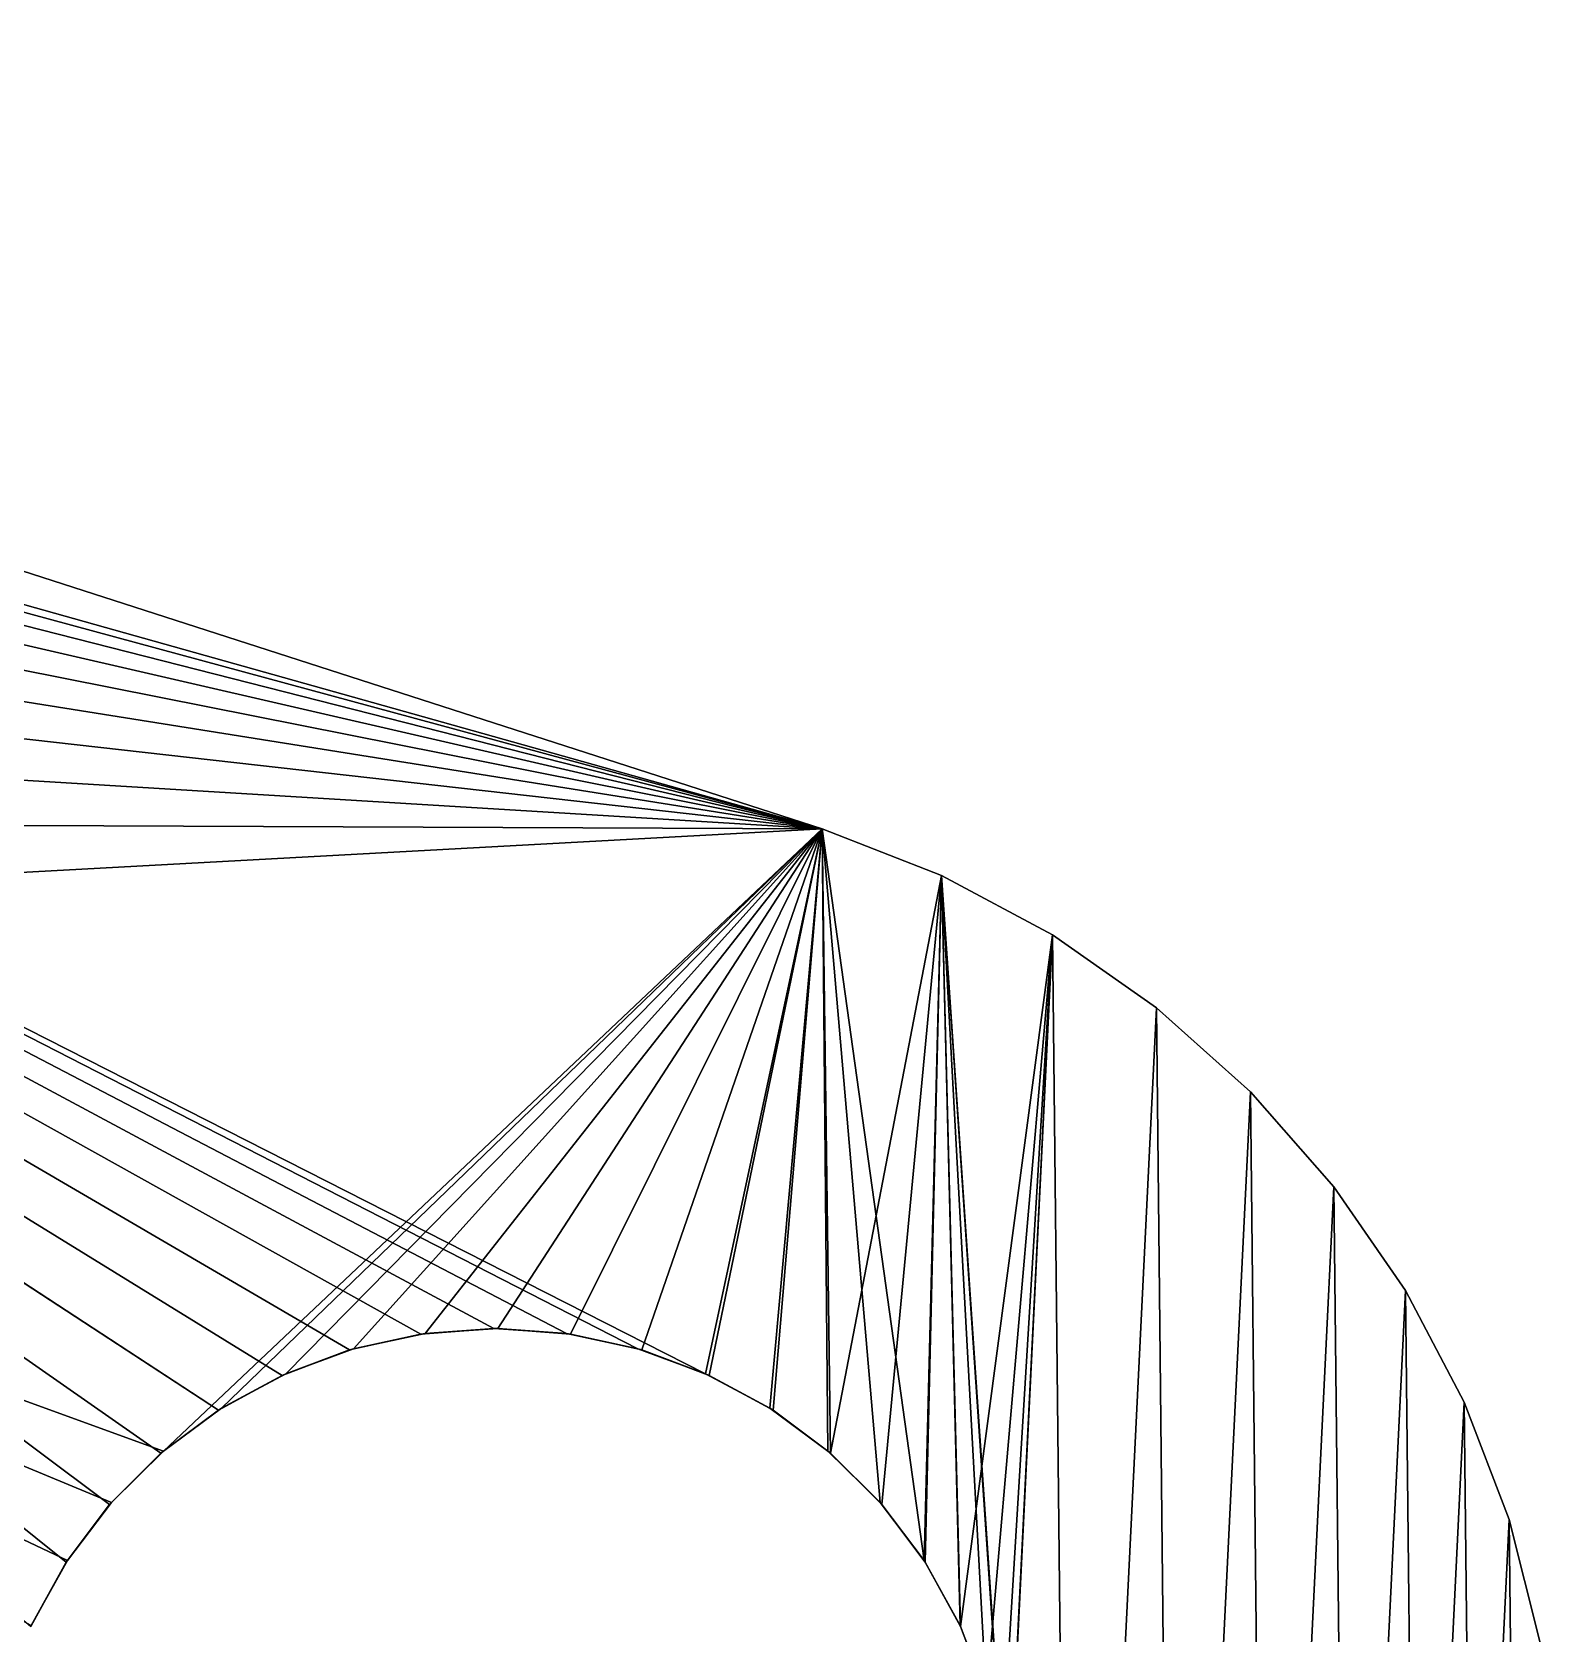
# Model space of a CAD drawing. Header units: metres. Extents: x -0.15 to 4.68, y -0.15 to 1.34.
# Drawn here: x 4.4864 to 4.6779, y 0.6679 to 0.8713 of the extents above; entities that cross this region are included whole.
import ezdxf

# ---------------------------------------------------------------- set-up
doc = ezdxf.new("R2010")
doc.units = ezdxf.units.M
doc.header["$LTSCALE"] = 65.185185
for name, color, linetype in [('10', 7, 'CONTINUOUS'), ('11', 7, 'CONTINUOUS'), ('13', 7, 'CONTINUOUS'), ('14', 7, 'CONTINUOUS'), ('15', 7, 'CONTINUOUS'), ('2', 7, 'CONTINUOUS'), ('3', 7, 'CONTINUOUS'), ('4', 7, 'CONTINUOUS'), ('5', 7, 'CONTINUOUS'), ('8', 7, 'CONTINUOUS')]:
    doc.layers.add(name, color=color, linetype=linetype)

msp = doc.modelspace()

# ---------------------------------------------------------------- linework, layer by layer
at = {"layer": '10', "color": 2, "linetype": 'CONTINUOUS'}
for points in [[(4.52725, 0.70411, 0.1625), (4.53581, 0.70595, 0.2125), (4.52674, 0.70396, 0.2125), (4.52725, 0.70411, 0.1625)], [(4.52725, 0.70411, 0.1625), (4.53633, 0.70603, 0.1625), (4.53581, 0.70595, 0.2125), (4.52725, 0.70411, 0.1625)], [(4.53633, 0.70603, 0.1625), (4.54504, 0.70666, 0.2125), (4.53581, 0.70595, 0.2125), (4.53633, 0.70603, 0.1625)], [(4.53633, 0.70603, 0.1625), (4.54555, 0.70666, 0.1625), (4.54504, 0.70666, 0.2125), (4.53633, 0.70603, 0.1625)], [(4.54555, 0.70666, 0.1625), (4.55427, 0.70603, 0.2125), (4.54504, 0.70666, 0.2125), (4.54555, 0.70666, 0.1625)], [(4.54555, 0.70666, 0.1625), (4.55478, 0.70595, 0.1625), (4.55427, 0.70603, 0.2125), (4.54555, 0.70666, 0.1625)], [(4.55478, 0.70595, 0.1625), (4.56334, 0.70411, 0.2125), (4.55427, 0.70603, 0.2125), (4.55478, 0.70595, 0.1625)], [(4.55478, 0.70595, 0.1625), (4.56385, 0.70396, 0.1625), (4.56334, 0.70411, 0.2125), (4.55478, 0.70595, 0.1625)], [(4.51864, 0.70094, 0.1625), (4.52674, 0.70396, 0.2125), (4.51817, 0.70072, 0.2125), (4.51864, 0.70094, 0.1625)], [(4.51864, 0.70094, 0.1625), (4.52725, 0.70411, 0.1625), (4.52674, 0.70396, 0.2125), (4.51864, 0.70094, 0.1625)], [(4.56385, 0.70396, 0.1625), (4.57195, 0.70094, 0.2125), (4.56334, 0.70411, 0.2125), (4.56385, 0.70396, 0.1625)], [(4.56385, 0.70396, 0.1625), (4.57242, 0.70072, 0.1625), (4.57195, 0.70094, 0.2125), (4.56385, 0.70396, 0.1625)], [(4.51049, 0.69656, 0.1625), (4.51817, 0.70072, 0.2125), (4.51008, 0.69629, 0.2125), (4.51049, 0.69656, 0.1625)], [(4.51049, 0.69656, 0.1625), (4.51864, 0.70094, 0.1625), (4.51817, 0.70072, 0.2125), (4.51049, 0.69656, 0.1625)], [(4.57242, 0.70072, 0.1625), (4.5801, 0.69656, 0.2125), (4.57195, 0.70094, 0.2125), (4.57242, 0.70072, 0.1625)], [(4.57242, 0.70072, 0.1625), (4.58052, 0.69629, 0.1625), (4.5801, 0.69656, 0.2125), (4.57242, 0.70072, 0.1625)], [(4.50312, 0.69112, 0.1625), (4.51008, 0.69629, 0.2125), (4.50279, 0.69083, 0.2125), (4.50312, 0.69112, 0.1625)], [(4.50312, 0.69112, 0.1625), (4.51049, 0.69656, 0.1625), (4.51008, 0.69629, 0.2125), (4.50312, 0.69112, 0.1625)], [(4.58052, 0.69629, 0.1625), (4.58747, 0.69112, 0.2125), (4.5801, 0.69656, 0.2125), (4.58052, 0.69629, 0.1625)], [(4.58052, 0.69629, 0.1625), (4.58781, 0.69083, 0.1625), (4.58747, 0.69112, 0.2125), (4.58052, 0.69629, 0.1625)], [(4.49649, 0.68459, 0.1625), (4.50279, 0.69083, 0.2125), (4.49626, 0.68433, 0.2125), (4.49649, 0.68459, 0.1625)], [(4.49649, 0.68459, 0.1625), (4.50312, 0.69112, 0.1625), (4.50279, 0.69083, 0.2125), (4.49649, 0.68459, 0.1625)], [(4.58781, 0.69083, 0.1625), (4.5941, 0.68459, 0.2125), (4.58747, 0.69112, 0.2125), (4.58781, 0.69083, 0.1625)], [(4.58781, 0.69083, 0.1625), (4.59433, 0.68433, 0.1625), (4.5941, 0.68459, 0.2125), (4.58781, 0.69083, 0.1625)], [(4.49091, 0.67723, 0.1625), (4.49626, 0.68433, 0.2125), (4.49076, 0.67702, 0.2125), (4.49091, 0.67723, 0.1625)], [(4.49091, 0.67723, 0.1625), (4.49649, 0.68459, 0.1625), (4.49626, 0.68433, 0.2125), (4.49091, 0.67723, 0.1625)], [(4.59433, 0.68433, 0.1625), (4.59969, 0.67723, 0.2125), (4.5941, 0.68459, 0.2125), (4.59433, 0.68433, 0.1625)], [(4.59433, 0.68433, 0.1625), (4.59983, 0.67702, 0.1625), (4.59969, 0.67723, 0.2125), (4.59433, 0.68433, 0.1625)], [(4.48633, 0.66898, 0.1625), (4.49076, 0.67702, 0.2125), (4.48626, 0.66884, 0.2125), (4.48633, 0.66898, 0.1625)], [(4.48633, 0.66898, 0.1625), (4.49091, 0.67723, 0.1625), (4.49076, 0.67702, 0.2125), (4.48633, 0.66898, 0.1625)], [(4.59983, 0.67702, 0.1625), (4.60426, 0.66898, 0.2125), (4.59969, 0.67723, 0.2125), (4.59983, 0.67702, 0.1625)], [(4.59983, 0.67702, 0.1625), (4.60433, 0.66884, 0.1625), (4.60426, 0.66898, 0.2125), (4.59983, 0.67702, 0.1625)], [(4.60433, 0.66884, 0.1625), (4.60758, 0.66025, 0.2125), (4.60426, 0.66898, 0.2125), (4.60433, 0.66884, 0.1625)], [(4.60433, 0.66884, 0.1625), (4.6076, 0.66017, 0.1625), (4.60758, 0.66025, 0.2125), (4.60433, 0.66884, 0.1625)]]:
    msp.add_3dface(points, dxfattribs=at)
at = {"layer": '11', "color": 2, "linetype": 'CONTINUOUS'}
for points in [[(4.58674, 0.77015, 0.3925), (4.10978, 0.92399, 0.3925), (4.58674, 0.77015, 0.4425), (4.58674, 0.77015, 0.3925)], [(4.58674, 0.77015, 0.4425), (4.10978, 0.92399, 0.3925), (4.10978, 0.92399, 0.4425), (4.58674, 0.77015, 0.4425)]]:
    msp.add_3dface(points, dxfattribs=at)
at = {"layer": '13', "color": 2, "linetype": 'CONTINUOUS'}
for points in [[(4.60189, 0.76421, 0.3925), (4.58674, 0.77015, 0.3925), (4.60189, 0.76421, 0.4425), (4.60189, 0.76421, 0.3925)], [(4.60189, 0.76421, 0.4425), (4.58674, 0.77015, 0.3925), (4.58674, 0.77015, 0.4425), (4.60189, 0.76421, 0.4425)], [(4.61602, 0.75666, 0.3925), (4.60189, 0.76421, 0.3925), (4.61602, 0.75666, 0.4425), (4.61602, 0.75666, 0.3925)], [(4.61602, 0.75666, 0.4425), (4.60189, 0.76421, 0.3925), (4.60189, 0.76421, 0.4425), (4.61602, 0.75666, 0.4425)], [(4.62919, 0.74742, 0.3925), (4.61602, 0.75666, 0.3925), (4.62919, 0.74742, 0.4425), (4.62919, 0.74742, 0.3925)], [(4.62919, 0.74742, 0.4425), (4.61602, 0.75666, 0.3925), (4.61602, 0.75666, 0.4425), (4.62919, 0.74742, 0.4425)], [(4.64116, 0.73672, 0.3925), (4.62919, 0.74742, 0.3925), (4.64116, 0.73672, 0.4425), (4.64116, 0.73672, 0.3925)], [(4.64116, 0.73672, 0.4425), (4.62919, 0.74742, 0.3925), (4.62919, 0.74742, 0.4425), (4.64116, 0.73672, 0.4425)], [(4.65174, 0.72468, 0.3925), (4.64116, 0.73672, 0.3925), (4.65174, 0.72468, 0.4425), (4.65174, 0.72468, 0.3925)], [(4.65174, 0.72468, 0.4425), (4.64116, 0.73672, 0.3925), (4.64116, 0.73672, 0.4425), (4.65174, 0.72468, 0.4425)], [(4.66083, 0.7115, 0.3925), (4.65174, 0.72468, 0.3925), (4.66083, 0.7115, 0.4425), (4.66083, 0.7115, 0.3925)], [(4.66083, 0.7115, 0.4425), (4.65174, 0.72468, 0.3925), (4.65174, 0.72468, 0.4425), (4.66083, 0.7115, 0.4425)], [(4.66827, 0.69734, 0.3925), (4.66083, 0.7115, 0.3925), (4.66827, 0.69734, 0.4425), (4.66827, 0.69734, 0.3925)], [(4.66827, 0.69734, 0.4425), (4.66083, 0.7115, 0.3925), (4.66083, 0.7115, 0.4425), (4.66827, 0.69734, 0.4425)], [(4.67399, 0.68243, 0.3925), (4.66827, 0.69734, 0.3925), (4.67399, 0.68243, 0.4425), (4.67399, 0.68243, 0.3925)], [(4.67399, 0.68243, 0.4425), (4.66827, 0.69734, 0.3925), (4.66827, 0.69734, 0.4425), (4.67399, 0.68243, 0.4425)], [(4.6779, 0.66695, 0.3925), (4.67399, 0.68243, 0.3925), (4.6779, 0.66695, 0.4425), (4.6779, 0.66695, 0.3925)], [(4.6779, 0.66695, 0.4425), (4.67399, 0.68243, 0.3925), (4.67399, 0.68243, 0.4425), (4.6779, 0.66695, 0.4425)]]:
    msp.add_3dface(points, dxfattribs=at)
at = {"layer": '14', "color": 2, "linetype": 'CONTINUOUS'}
for points in [[(4.24877, 0.86509, 0.1625), (4.10978, 0.92399, 0.1625), (4.58674, 0.77015, 0.1625), (4.24877, 0.86509, 0.1625)], [(4.26297, 0.85795, 0.1625), (4.24877, 0.86509, 0.1625), (4.58674, 0.77015, 0.1625), (4.26297, 0.85795, 0.1625)], [(4.27591, 0.84931, 0.1625), (4.26297, 0.85795, 0.1625), (4.58674, 0.77015, 0.1625), (4.27591, 0.84931, 0.1625)], [(4.28768, 0.83908, 0.1625), (4.27591, 0.84931, 0.1625), (4.58674, 0.77015, 0.1625), (4.28768, 0.83908, 0.1625)], [(4.29812, 0.82743, 0.1625), (4.28768, 0.83908, 0.1625), (4.58674, 0.77015, 0.1625), (4.29812, 0.82743, 0.1625)], [(4.30695, 0.81469, 0.1625), (4.29812, 0.82743, 0.1625), (4.58674, 0.77015, 0.1625), (4.30695, 0.81469, 0.1625)], [(4.31417, 0.80087, 0.1625), (4.30695, 0.81469, 0.1625), (4.58674, 0.77015, 0.1625), (4.31417, 0.80087, 0.1625)], [(4.31958, 0.7864, 0.1625), (4.31417, 0.80087, 0.1625), (4.58674, 0.77015, 0.1625), (4.31958, 0.7864, 0.1625)], [(4.32318, 0.77123, 0.1625), (4.31958, 0.7864, 0.1625), (4.58674, 0.77015, 0.1625), (4.32318, 0.77123, 0.1625)], [(4.32486, 0.75587, 0.1625), (4.32318, 0.77123, 0.1625), (4.58674, 0.77015, 0.1625), (4.32486, 0.75587, 0.1625)], [(4.32486, 0.75587, 0.1625), (4.58674, 0.77015, 0.1625), (4.50312, 0.69112, 0.1625), (4.32486, 0.75587, 0.1625)], [(4.50312, 0.69112, 0.1625), (4.58674, 0.77015, 0.1625), (4.51049, 0.69656, 0.1625), (4.50312, 0.69112, 0.1625)], [(4.51049, 0.69656, 0.1625), (4.58674, 0.77015, 0.1625), (4.51864, 0.70094, 0.1625), (4.51049, 0.69656, 0.1625)], [(4.51864, 0.70094, 0.1625), (4.58674, 0.77015, 0.1625), (4.52725, 0.70411, 0.1625), (4.51864, 0.70094, 0.1625)], [(4.52725, 0.70411, 0.1625), (4.58674, 0.77015, 0.1625), (4.53633, 0.70603, 0.1625), (4.52725, 0.70411, 0.1625)], [(4.53633, 0.70603, 0.1625), (4.58674, 0.77015, 0.1625), (4.54555, 0.70666, 0.1625), (4.53633, 0.70603, 0.1625)], [(4.54555, 0.70666, 0.1625), (4.58674, 0.77015, 0.1625), (4.55478, 0.70595, 0.1625), (4.54555, 0.70666, 0.1625)], [(4.55478, 0.70595, 0.1625), (4.58674, 0.77015, 0.1625), (4.56385, 0.70396, 0.1625), (4.55478, 0.70595, 0.1625)], [(4.56385, 0.70396, 0.1625), (4.58674, 0.77015, 0.1625), (4.57242, 0.70072, 0.1625), (4.56385, 0.70396, 0.1625)], [(4.57242, 0.70072, 0.1625), (4.58674, 0.77015, 0.1625), (4.58052, 0.69629, 0.1625), (4.57242, 0.70072, 0.1625)], [(4.58052, 0.69629, 0.1625), (4.58674, 0.77015, 0.1625), (4.58781, 0.69083, 0.1625), (4.58052, 0.69629, 0.1625)], [(4.58674, 0.77015, 0.1625), (4.60189, 0.76421, 0.1625), (4.58781, 0.69083, 0.1625), (4.58674, 0.77015, 0.1625)], [(4.58781, 0.69083, 0.1625), (4.60189, 0.76421, 0.1625), (4.59433, 0.68433, 0.1625), (4.58781, 0.69083, 0.1625)], [(4.59433, 0.68433, 0.1625), (4.60189, 0.76421, 0.1625), (4.59983, 0.67702, 0.1625), (4.59433, 0.68433, 0.1625)], [(4.59983, 0.67702, 0.1625), (4.60189, 0.76421, 0.1625), (4.60433, 0.66884, 0.1625), (4.59983, 0.67702, 0.1625)], [(4.60189, 0.76421, 0.1625), (4.61602, 0.75666, 0.1625), (4.60433, 0.66884, 0.1625), (4.60189, 0.76421, 0.1625)], [(4.48633, 0.66898, 0.1625), (4.32486, 0.75587, 0.1625), (4.49091, 0.67723, 0.1625), (4.48633, 0.66898, 0.1625)], [(4.49091, 0.67723, 0.1625), (4.32486, 0.75587, 0.1625), (4.49649, 0.68459, 0.1625), (4.49091, 0.67723, 0.1625)], [(4.49649, 0.68459, 0.1625), (4.32486, 0.75587, 0.1625), (4.50312, 0.69112, 0.1625), (4.49649, 0.68459, 0.1625)], [(4.60433, 0.66884, 0.1625), (4.61602, 0.75666, 0.1625), (4.6076, 0.66017, 0.1625), (4.60433, 0.66884, 0.1625)], [(4.6076, 0.66017, 0.1625), (4.61602, 0.75666, 0.1625), (4.60958, 0.65114, 0.1625), (4.6076, 0.66017, 0.1625)], [(4.61602, 0.75666, 0.1625), (4.6103, 0.64166, 0.1625), (4.60958, 0.65114, 0.1625), (4.61602, 0.75666, 0.1625)], [(4.61602, 0.75666, 0.1625), (4.61031, 0.64166, 0.1625), (4.6103, 0.64166, 0.1625), (4.61602, 0.75666, 0.1625)], [(4.61602, 0.75666, 0.1625), (4.61846, 0.52823, 0.1625), (4.61031, 0.64166, 0.1625), (4.61602, 0.75666, 0.1625)], [(4.62919, 0.74742, 0.1625), (4.61846, 0.52823, 0.1625), (4.61602, 0.75666, 0.1625), (4.62919, 0.74742, 0.1625)], [(4.63139, 0.53768, 0.1625), (4.61846, 0.52823, 0.1625), (4.62919, 0.74742, 0.1625), (4.63139, 0.53768, 0.1625)], [(4.64116, 0.73672, 0.1625), (4.63139, 0.53768, 0.1625), (4.62919, 0.74742, 0.1625), (4.64116, 0.73672, 0.1625)], [(4.64314, 0.54866, 0.1625), (4.63139, 0.53768, 0.1625), (4.64116, 0.73672, 0.1625), (4.64314, 0.54866, 0.1625)], [(4.65174, 0.72468, 0.1625), (4.64314, 0.54866, 0.1625), (4.64116, 0.73672, 0.1625), (4.65174, 0.72468, 0.1625)], [(4.6535, 0.56094, 0.1625), (4.64314, 0.54866, 0.1625), (4.65174, 0.72468, 0.1625), (4.6535, 0.56094, 0.1625)], [(4.66083, 0.7115, 0.1625), (4.6535, 0.56094, 0.1625), (4.65174, 0.72468, 0.1625), (4.66083, 0.7115, 0.1625)], [(4.6623, 0.57434, 0.1625), (4.6535, 0.56094, 0.1625), (4.66083, 0.7115, 0.1625), (4.6623, 0.57434, 0.1625)], [(4.66827, 0.69734, 0.1625), (4.6623, 0.57434, 0.1625), (4.66083, 0.7115, 0.1625), (4.66827, 0.69734, 0.1625)], [(4.66945, 0.58866, 0.1625), (4.6623, 0.57434, 0.1625), (4.66827, 0.69734, 0.1625), (4.66945, 0.58866, 0.1625)], [(4.67399, 0.68243, 0.1625), (4.66945, 0.58866, 0.1625), (4.66827, 0.69734, 0.1625), (4.67399, 0.68243, 0.1625)], [(4.67484, 0.60371, 0.1625), (4.66945, 0.58866, 0.1625), (4.67399, 0.68243, 0.1625), (4.67484, 0.60371, 0.1625)], [(4.6779, 0.66695, 0.1625), (4.67484, 0.60371, 0.1625), (4.67399, 0.68243, 0.1625), (4.6779, 0.66695, 0.1625)]]:
    msp.add_3dface(points, dxfattribs=at)
at = {"layer": '15', "color": 2, "linetype": 'CONTINUOUS'}
for points in [[(4.24877, 0.86509, 0.4425), (4.58674, 0.77015, 0.4425), (4.10978, 0.92399, 0.4425), (4.24877, 0.86509, 0.4425)], [(4.26297, 0.85795, 0.4425), (4.58674, 0.77015, 0.4425), (4.24877, 0.86509, 0.4425), (4.26297, 0.85795, 0.4425)], [(4.58674, 0.77015, 0.4425), (4.26297, 0.85795, 0.4425), (4.57195, 0.70094, 0.4425), (4.58674, 0.77015, 0.4425)], [(4.26297, 0.85795, 0.4425), (4.27591, 0.84931, 0.4425), (4.51008, 0.69629, 0.4425), (4.26297, 0.85795, 0.4425)], [(4.57195, 0.70094, 0.4425), (4.26297, 0.85795, 0.4425), (4.56334, 0.70411, 0.4425), (4.57195, 0.70094, 0.4425)], [(4.56334, 0.70411, 0.4425), (4.26297, 0.85795, 0.4425), (4.55427, 0.70603, 0.4425), (4.56334, 0.70411, 0.4425)], [(4.55427, 0.70603, 0.4425), (4.26297, 0.85795, 0.4425), (4.54504, 0.70666, 0.4425), (4.55427, 0.70603, 0.4425)], [(4.54504, 0.70666, 0.4425), (4.26297, 0.85795, 0.4425), (4.53581, 0.70595, 0.4425), (4.54504, 0.70666, 0.4425)], [(4.53581, 0.70595, 0.4425), (4.26297, 0.85795, 0.4425), (4.52674, 0.70396, 0.4425), (4.53581, 0.70595, 0.4425)], [(4.52674, 0.70396, 0.4425), (4.26297, 0.85795, 0.4425), (4.51817, 0.70072, 0.4425), (4.52674, 0.70396, 0.4425)], [(4.51817, 0.70072, 0.4425), (4.26297, 0.85795, 0.4425), (4.51008, 0.69629, 0.4425), (4.51817, 0.70072, 0.4425)], [(4.51008, 0.69629, 0.4425), (4.27591, 0.84931, 0.4425), (4.50279, 0.69083, 0.4425), (4.51008, 0.69629, 0.4425)], [(4.50279, 0.69083, 0.4425), (4.27591, 0.84931, 0.4425), (4.49626, 0.68433, 0.4425), (4.50279, 0.69083, 0.4425)], [(4.49626, 0.68433, 0.4425), (4.27591, 0.84931, 0.4425), (4.49076, 0.67702, 0.4425), (4.49626, 0.68433, 0.4425)], [(4.49076, 0.67702, 0.4425), (4.27591, 0.84931, 0.4425), (4.48626, 0.66884, 0.4425), (4.49076, 0.67702, 0.4425)], [(4.5801, 0.69656, 0.4425), (4.58674, 0.77015, 0.4425), (4.57195, 0.70094, 0.4425), (4.5801, 0.69656, 0.4425)], [(4.58747, 0.69112, 0.4425), (4.58674, 0.77015, 0.4425), (4.5801, 0.69656, 0.4425), (4.58747, 0.69112, 0.4425)], [(4.60189, 0.76421, 0.4425), (4.58674, 0.77015, 0.4425), (4.59969, 0.67723, 0.4425), (4.60189, 0.76421, 0.4425)], [(4.59969, 0.67723, 0.4425), (4.58674, 0.77015, 0.4425), (4.5941, 0.68459, 0.4425), (4.59969, 0.67723, 0.4425)], [(4.5941, 0.68459, 0.4425), (4.58674, 0.77015, 0.4425), (4.58747, 0.69112, 0.4425), (4.5941, 0.68459, 0.4425)], [(4.60426, 0.66898, 0.4425), (4.60189, 0.76421, 0.4425), (4.59969, 0.67723, 0.4425), (4.60426, 0.66898, 0.4425)], [(4.61602, 0.75666, 0.4425), (4.60189, 0.76421, 0.4425), (4.6103, 0.64166, 0.4425), (4.61602, 0.75666, 0.4425)], [(4.6103, 0.64166, 0.4425), (4.60189, 0.76421, 0.4425), (4.60958, 0.65117, 0.4425), (4.6103, 0.64166, 0.4425)], [(4.60958, 0.65117, 0.4425), (4.60189, 0.76421, 0.4425), (4.60758, 0.66025, 0.4425), (4.60958, 0.65117, 0.4425)], [(4.60758, 0.66025, 0.4425), (4.60189, 0.76421, 0.4425), (4.60426, 0.66898, 0.4425), (4.60758, 0.66025, 0.4425)], [(4.32486, 0.75587, 0.4425), (4.32461, 0.74028, 0.4425), (4.50312, 0.59221, 0.4425), (4.32486, 0.75587, 0.4425)], [(4.48633, 0.61435, 0.4425), (4.32486, 0.75587, 0.4425), (4.49091, 0.60609, 0.4425), (4.48633, 0.61435, 0.4425)], [(4.49091, 0.60609, 0.4425), (4.32486, 0.75587, 0.4425), (4.49649, 0.59873, 0.4425), (4.49091, 0.60609, 0.4425)], [(4.49649, 0.59873, 0.4425), (4.32486, 0.75587, 0.4425), (4.50312, 0.59221, 0.4425), (4.49649, 0.59873, 0.4425)], [(4.61846, 0.52823, 0.4425), (4.61602, 0.75666, 0.4425), (4.6103, 0.64166, 0.4425), (4.61846, 0.52823, 0.4425)], [(4.61846, 0.52823, 0.4425), (4.62919, 0.74742, 0.4425), (4.61602, 0.75666, 0.4425), (4.61846, 0.52823, 0.4425)], [(4.61846, 0.52823, 0.4425), (4.63139, 0.53768, 0.4425), (4.62919, 0.74742, 0.4425), (4.61846, 0.52823, 0.4425)], [(4.63139, 0.53768, 0.4425), (4.64116, 0.73672, 0.4425), (4.62919, 0.74742, 0.4425), (4.63139, 0.53768, 0.4425)], [(4.32461, 0.74028, 0.4425), (4.32246, 0.72493, 0.4425), (4.50312, 0.59221, 0.4425), (4.32461, 0.74028, 0.4425)], [(4.63139, 0.53768, 0.4425), (4.64314, 0.54866, 0.4425), (4.64116, 0.73672, 0.4425), (4.63139, 0.53768, 0.4425)], [(4.64314, 0.54866, 0.4425), (4.65174, 0.72468, 0.4425), (4.64116, 0.73672, 0.4425), (4.64314, 0.54866, 0.4425)], [(4.32246, 0.72493, 0.4425), (4.31836, 0.70983, 0.4425), (4.51049, 0.58677, 0.4425), (4.32246, 0.72493, 0.4425)], [(4.50312, 0.59221, 0.4425), (4.32246, 0.72493, 0.4425), (4.51049, 0.58677, 0.4425), (4.50312, 0.59221, 0.4425)], [(4.64314, 0.54866, 0.4425), (4.6535, 0.56094, 0.4425), (4.65174, 0.72468, 0.4425), (4.64314, 0.54866, 0.4425)], [(4.6535, 0.56094, 0.4425), (4.66083, 0.7115, 0.4425), (4.65174, 0.72468, 0.4425), (4.6535, 0.56094, 0.4425)], [(4.6535, 0.56094, 0.4425), (4.6623, 0.57434, 0.4425), (4.66083, 0.7115, 0.4425), (4.6535, 0.56094, 0.4425)], [(4.6623, 0.57434, 0.4425), (4.66827, 0.69734, 0.4425), (4.66083, 0.7115, 0.4425), (4.6623, 0.57434, 0.4425)], [(4.31245, 0.69541, 0.4425), (4.60428, 0.52023, 0.4425), (4.31836, 0.70983, 0.4425), (4.31245, 0.69541, 0.4425)], [(4.31836, 0.70983, 0.4425), (4.60428, 0.52023, 0.4425), (4.51049, 0.58677, 0.4425), (4.31836, 0.70983, 0.4425)], [(4.6623, 0.57434, 0.4425), (4.66945, 0.58866, 0.4425), (4.66827, 0.69734, 0.4425), (4.6623, 0.57434, 0.4425)], [(4.66945, 0.58866, 0.4425), (4.67399, 0.68243, 0.4425), (4.66827, 0.69734, 0.4425), (4.66945, 0.58866, 0.4425)], [(4.30477, 0.68187, 0.4425), (4.60428, 0.52023, 0.4425), (4.31245, 0.69541, 0.4425), (4.30477, 0.68187, 0.4425)], [(4.2953, 0.66911, 0.4425), (4.60428, 0.52023, 0.4425), (4.30477, 0.68187, 0.4425), (4.2953, 0.66911, 0.4425)], [(4.66945, 0.58866, 0.4425), (4.67484, 0.60371, 0.4425), (4.67399, 0.68243, 0.4425), (4.66945, 0.58866, 0.4425)], [(4.67484, 0.60371, 0.4425), (4.6779, 0.66695, 0.4425), (4.67399, 0.68243, 0.4425), (4.67484, 0.60371, 0.4425)], [(3.86349, 0.16041, 0.4425), (4.60428, 0.52023, 0.4425), (4.2953, 0.66911, 0.4425), (3.86349, 0.16041, 0.4425)]]:
    msp.add_3dface(points, dxfattribs=at)
at = {"layer": '2', "color": 2, "linetype": 'CONTINUOUS'}
for points in [[(4.10978, 0.92399, 0.2125), (4.24877, 0.86509, 0.2125), (4.58674, 0.77015, 0.2125), (4.10978, 0.92399, 0.2125)], [(4.24877, 0.86509, 0.2125), (4.26297, 0.85795, 0.2125), (4.58674, 0.77015, 0.2125), (4.24877, 0.86509, 0.2125)], [(4.26297, 0.85795, 0.2125), (4.27591, 0.84931, 0.2125), (4.51008, 0.69629, 0.2125), (4.26297, 0.85795, 0.2125)], [(4.58674, 0.77015, 0.2125), (4.26297, 0.85795, 0.2125), (4.57195, 0.70094, 0.2125), (4.58674, 0.77015, 0.2125)], [(4.57195, 0.70094, 0.2125), (4.26297, 0.85795, 0.2125), (4.56334, 0.70411, 0.2125), (4.57195, 0.70094, 0.2125)], [(4.56334, 0.70411, 0.2125), (4.26297, 0.85795, 0.2125), (4.55427, 0.70603, 0.2125), (4.56334, 0.70411, 0.2125)], [(4.55427, 0.70603, 0.2125), (4.26297, 0.85795, 0.2125), (4.54504, 0.70666, 0.2125), (4.55427, 0.70603, 0.2125)], [(4.54504, 0.70666, 0.2125), (4.26297, 0.85795, 0.2125), (4.53581, 0.70595, 0.2125), (4.54504, 0.70666, 0.2125)], [(4.53581, 0.70595, 0.2125), (4.26297, 0.85795, 0.2125), (4.52674, 0.70396, 0.2125), (4.53581, 0.70595, 0.2125)], [(4.52674, 0.70396, 0.2125), (4.26297, 0.85795, 0.2125), (4.51817, 0.70072, 0.2125), (4.52674, 0.70396, 0.2125)], [(4.51817, 0.70072, 0.2125), (4.26297, 0.85795, 0.2125), (4.51008, 0.69629, 0.2125), (4.51817, 0.70072, 0.2125)], [(4.51008, 0.69629, 0.2125), (4.27591, 0.84931, 0.2125), (4.50279, 0.69083, 0.2125), (4.51008, 0.69629, 0.2125)], [(4.50279, 0.69083, 0.2125), (4.27591, 0.84931, 0.2125), (4.49626, 0.68433, 0.2125), (4.50279, 0.69083, 0.2125)], [(4.49626, 0.68433, 0.2125), (4.27591, 0.84931, 0.2125), (4.49076, 0.67702, 0.2125), (4.49626, 0.68433, 0.2125)], [(4.49076, 0.67702, 0.2125), (4.27591, 0.84931, 0.2125), (4.48626, 0.66884, 0.2125), (4.49076, 0.67702, 0.2125)], [(4.5801, 0.69656, 0.2125), (4.58674, 0.77015, 0.2125), (4.57195, 0.70094, 0.2125), (4.5801, 0.69656, 0.2125)], [(4.58747, 0.69112, 0.2125), (4.58674, 0.77015, 0.2125), (4.5801, 0.69656, 0.2125), (4.58747, 0.69112, 0.2125)], [(4.60189, 0.76421, 0.2125), (4.58674, 0.77015, 0.2125), (4.59969, 0.67723, 0.2125), (4.60189, 0.76421, 0.2125)], [(4.59969, 0.67723, 0.2125), (4.58674, 0.77015, 0.2125), (4.5941, 0.68459, 0.2125), (4.59969, 0.67723, 0.2125)], [(4.5941, 0.68459, 0.2125), (4.58674, 0.77015, 0.2125), (4.58747, 0.69112, 0.2125), (4.5941, 0.68459, 0.2125)], [(4.60426, 0.66898, 0.2125), (4.60189, 0.76421, 0.2125), (4.59969, 0.67723, 0.2125), (4.60426, 0.66898, 0.2125)], [(4.61602, 0.75666, 0.2125), (4.60189, 0.76421, 0.2125), (4.6103, 0.64166, 0.2125), (4.61602, 0.75666, 0.2125)], [(4.6103, 0.64166, 0.2125), (4.60189, 0.76421, 0.2125), (4.60958, 0.65117, 0.2125), (4.6103, 0.64166, 0.2125)], [(4.60958, 0.65117, 0.2125), (4.60189, 0.76421, 0.2125), (4.60758, 0.66025, 0.2125), (4.60958, 0.65117, 0.2125)], [(4.60758, 0.66025, 0.2125), (4.60189, 0.76421, 0.2125), (4.60426, 0.66898, 0.2125), (4.60758, 0.66025, 0.2125)], [(4.32486, 0.75587, 0.2125), (4.32461, 0.74028, 0.2125), (4.50312, 0.59221, 0.2125), (4.32486, 0.75587, 0.2125)], [(4.48633, 0.61435, 0.2125), (4.32486, 0.75587, 0.2125), (4.49091, 0.60609, 0.2125), (4.48633, 0.61435, 0.2125)], [(4.49091, 0.60609, 0.2125), (4.32486, 0.75587, 0.2125), (4.49649, 0.59873, 0.2125), (4.49091, 0.60609, 0.2125)], [(4.49649, 0.59873, 0.2125), (4.32486, 0.75587, 0.2125), (4.50312, 0.59221, 0.2125), (4.49649, 0.59873, 0.2125)], [(4.61846, 0.52823, 0.2125), (4.61602, 0.75666, 0.2125), (4.6103, 0.64166, 0.2125), (4.61846, 0.52823, 0.2125)], [(4.61846, 0.52823, 0.2125), (4.62919, 0.74742, 0.2125), (4.61602, 0.75666, 0.2125), (4.61846, 0.52823, 0.2125)], [(4.61846, 0.52823, 0.2125), (4.63139, 0.53768, 0.2125), (4.62919, 0.74742, 0.2125), (4.61846, 0.52823, 0.2125)], [(4.63139, 0.53768, 0.2125), (4.64116, 0.73672, 0.2125), (4.62919, 0.74742, 0.2125), (4.63139, 0.53768, 0.2125)], [(4.32461, 0.74028, 0.2125), (4.32246, 0.72493, 0.2125), (4.50312, 0.59221, 0.2125), (4.32461, 0.74028, 0.2125)], [(4.63139, 0.53768, 0.2125), (4.64314, 0.54866, 0.2125), (4.64116, 0.73672, 0.2125), (4.63139, 0.53768, 0.2125)], [(4.64314, 0.54866, 0.2125), (4.65174, 0.72468, 0.2125), (4.64116, 0.73672, 0.2125), (4.64314, 0.54866, 0.2125)], [(4.32246, 0.72493, 0.2125), (4.31836, 0.70983, 0.2125), (4.51049, 0.58677, 0.2125), (4.32246, 0.72493, 0.2125)], [(4.50312, 0.59221, 0.2125), (4.32246, 0.72493, 0.2125), (4.51049, 0.58677, 0.2125), (4.50312, 0.59221, 0.2125)], [(4.64314, 0.54866, 0.2125), (4.6535, 0.56094, 0.2125), (4.65174, 0.72468, 0.2125), (4.64314, 0.54866, 0.2125)], [(4.6535, 0.56094, 0.2125), (4.66083, 0.7115, 0.2125), (4.65174, 0.72468, 0.2125), (4.6535, 0.56094, 0.2125)], [(4.6535, 0.56094, 0.2125), (4.6623, 0.57434, 0.2125), (4.66083, 0.7115, 0.2125), (4.6535, 0.56094, 0.2125)], [(4.6623, 0.57434, 0.2125), (4.66827, 0.69734, 0.2125), (4.66083, 0.7115, 0.2125), (4.6623, 0.57434, 0.2125)], [(4.31836, 0.70983, 0.2125), (4.31245, 0.69541, 0.2125), (4.60428, 0.52023, 0.2125), (4.31836, 0.70983, 0.2125)], [(4.31836, 0.70983, 0.2125), (4.60428, 0.52023, 0.2125), (4.51049, 0.58677, 0.2125), (4.31836, 0.70983, 0.2125)], [(4.6623, 0.57434, 0.2125), (4.66945, 0.58866, 0.2125), (4.66827, 0.69734, 0.2125), (4.6623, 0.57434, 0.2125)], [(4.66945, 0.58866, 0.2125), (4.67399, 0.68243, 0.2125), (4.66827, 0.69734, 0.2125), (4.66945, 0.58866, 0.2125)], [(4.31245, 0.69541, 0.2125), (4.30477, 0.68187, 0.2125), (4.60428, 0.52023, 0.2125), (4.31245, 0.69541, 0.2125)], [(4.30477, 0.68187, 0.2125), (4.2953, 0.66911, 0.2125), (4.60428, 0.52023, 0.2125), (4.30477, 0.68187, 0.2125)], [(4.66945, 0.58866, 0.2125), (4.67484, 0.60371, 0.2125), (4.67399, 0.68243, 0.2125), (4.66945, 0.58866, 0.2125)], [(4.67484, 0.60371, 0.2125), (4.6779, 0.66695, 0.2125), (4.67399, 0.68243, 0.2125), (4.67484, 0.60371, 0.2125)], [(4.2953, 0.66911, 0.2125), (3.86349, 0.16041, 0.2125), (4.60428, 0.52023, 0.2125), (4.2953, 0.66911, 0.2125)]]:
    msp.add_3dface(points, dxfattribs=at)
at = {"layer": '3', "color": 2, "linetype": 'CONTINUOUS'}
for points in [[(4.58674, 0.77015, 0.3925), (4.24877, 0.86509, 0.3925), (4.10978, 0.92399, 0.3925), (4.58674, 0.77015, 0.3925)], [(4.26297, 0.85795, 0.3925), (4.24877, 0.86509, 0.3925), (4.58674, 0.77015, 0.3925), (4.26297, 0.85795, 0.3925)], [(4.27591, 0.84931, 0.3925), (4.26297, 0.85795, 0.3925), (4.58674, 0.77015, 0.3925), (4.27591, 0.84931, 0.3925)], [(4.28768, 0.83908, 0.3925), (4.27591, 0.84931, 0.3925), (4.58674, 0.77015, 0.3925), (4.28768, 0.83908, 0.3925)], [(4.29812, 0.82743, 0.3925), (4.28768, 0.83908, 0.3925), (4.58674, 0.77015, 0.3925), (4.29812, 0.82743, 0.3925)], [(4.30695, 0.81469, 0.3925), (4.29812, 0.82743, 0.3925), (4.58674, 0.77015, 0.3925), (4.30695, 0.81469, 0.3925)], [(4.31417, 0.80087, 0.3925), (4.30695, 0.81469, 0.3925), (4.58674, 0.77015, 0.3925), (4.31417, 0.80087, 0.3925)], [(4.31958, 0.7864, 0.3925), (4.31417, 0.80087, 0.3925), (4.58674, 0.77015, 0.3925), (4.31958, 0.7864, 0.3925)], [(4.32318, 0.77123, 0.3925), (4.31958, 0.7864, 0.3925), (4.58674, 0.77015, 0.3925), (4.32318, 0.77123, 0.3925)], [(4.32486, 0.75587, 0.3925), (4.32318, 0.77123, 0.3925), (4.58674, 0.77015, 0.3925), (4.32486, 0.75587, 0.3925)], [(4.32486, 0.75587, 0.3925), (4.58674, 0.77015, 0.3925), (4.50312, 0.69112, 0.3925), (4.32486, 0.75587, 0.3925)], [(4.50312, 0.69112, 0.3925), (4.58674, 0.77015, 0.3925), (4.51049, 0.69656, 0.3925), (4.50312, 0.69112, 0.3925)], [(4.51049, 0.69656, 0.3925), (4.58674, 0.77015, 0.3925), (4.51864, 0.70094, 0.3925), (4.51049, 0.69656, 0.3925)], [(4.51864, 0.70094, 0.3925), (4.58674, 0.77015, 0.3925), (4.52725, 0.70411, 0.3925), (4.51864, 0.70094, 0.3925)], [(4.52725, 0.70411, 0.3925), (4.58674, 0.77015, 0.3925), (4.53633, 0.70603, 0.3925), (4.52725, 0.70411, 0.3925)], [(4.53633, 0.70603, 0.3925), (4.58674, 0.77015, 0.3925), (4.54555, 0.70666, 0.3925), (4.53633, 0.70603, 0.3925)], [(4.54555, 0.70666, 0.3925), (4.58674, 0.77015, 0.3925), (4.55478, 0.70595, 0.3925), (4.54555, 0.70666, 0.3925)], [(4.55478, 0.70595, 0.3925), (4.58674, 0.77015, 0.3925), (4.56385, 0.70396, 0.3925), (4.55478, 0.70595, 0.3925)], [(4.56385, 0.70396, 0.3925), (4.58674, 0.77015, 0.3925), (4.57242, 0.70072, 0.3925), (4.56385, 0.70396, 0.3925)], [(4.57242, 0.70072, 0.3925), (4.58674, 0.77015, 0.3925), (4.58052, 0.69629, 0.3925), (4.57242, 0.70072, 0.3925)], [(4.58052, 0.69629, 0.3925), (4.58674, 0.77015, 0.3925), (4.58781, 0.69083, 0.3925), (4.58052, 0.69629, 0.3925)], [(4.58674, 0.77015, 0.3925), (4.60189, 0.76421, 0.3925), (4.58781, 0.69083, 0.3925), (4.58674, 0.77015, 0.3925)], [(4.58781, 0.69083, 0.3925), (4.60189, 0.76421, 0.3925), (4.59433, 0.68433, 0.3925), (4.58781, 0.69083, 0.3925)], [(4.59433, 0.68433, 0.3925), (4.60189, 0.76421, 0.3925), (4.59983, 0.67702, 0.3925), (4.59433, 0.68433, 0.3925)], [(4.59983, 0.67702, 0.3925), (4.60189, 0.76421, 0.3925), (4.60433, 0.66884, 0.3925), (4.59983, 0.67702, 0.3925)], [(4.60189, 0.76421, 0.3925), (4.61602, 0.75666, 0.3925), (4.60433, 0.66884, 0.3925), (4.60189, 0.76421, 0.3925)], [(4.48633, 0.66898, 0.3925), (4.32486, 0.75587, 0.3925), (4.49091, 0.67723, 0.3925), (4.48633, 0.66898, 0.3925)], [(4.49091, 0.67723, 0.3925), (4.32486, 0.75587, 0.3925), (4.49649, 0.68459, 0.3925), (4.49091, 0.67723, 0.3925)], [(4.49649, 0.68459, 0.3925), (4.32486, 0.75587, 0.3925), (4.50312, 0.69112, 0.3925), (4.49649, 0.68459, 0.3925)], [(4.60433, 0.66884, 0.3925), (4.61602, 0.75666, 0.3925), (4.6076, 0.66017, 0.3925), (4.60433, 0.66884, 0.3925)], [(4.6076, 0.66017, 0.3925), (4.61602, 0.75666, 0.3925), (4.60958, 0.65114, 0.3925), (4.6076, 0.66017, 0.3925)], [(4.61602, 0.75666, 0.3925), (4.6103, 0.64166, 0.3925), (4.60958, 0.65114, 0.3925), (4.61602, 0.75666, 0.3925)], [(4.61602, 0.75666, 0.3925), (4.61031, 0.64166, 0.3925), (4.6103, 0.64166, 0.3925), (4.61602, 0.75666, 0.3925)], [(4.61602, 0.75666, 0.3925), (4.61846, 0.52823, 0.3925), (4.61031, 0.64166, 0.3925), (4.61602, 0.75666, 0.3925)], [(4.62919, 0.74742, 0.3925), (4.61846, 0.52823, 0.3925), (4.61602, 0.75666, 0.3925), (4.62919, 0.74742, 0.3925)], [(4.63139, 0.53768, 0.3925), (4.61846, 0.52823, 0.3925), (4.62919, 0.74742, 0.3925), (4.63139, 0.53768, 0.3925)], [(4.64116, 0.73672, 0.3925), (4.63139, 0.53768, 0.3925), (4.62919, 0.74742, 0.3925), (4.64116, 0.73672, 0.3925)], [(4.64314, 0.54866, 0.3925), (4.63139, 0.53768, 0.3925), (4.64116, 0.73672, 0.3925), (4.64314, 0.54866, 0.3925)], [(4.65174, 0.72468, 0.3925), (4.64314, 0.54866, 0.3925), (4.64116, 0.73672, 0.3925), (4.65174, 0.72468, 0.3925)], [(4.6535, 0.56094, 0.3925), (4.64314, 0.54866, 0.3925), (4.65174, 0.72468, 0.3925), (4.6535, 0.56094, 0.3925)], [(4.66083, 0.7115, 0.3925), (4.6535, 0.56094, 0.3925), (4.65174, 0.72468, 0.3925), (4.66083, 0.7115, 0.3925)], [(4.6623, 0.57434, 0.3925), (4.6535, 0.56094, 0.3925), (4.66083, 0.7115, 0.3925), (4.6623, 0.57434, 0.3925)], [(4.66827, 0.69734, 0.3925), (4.6623, 0.57434, 0.3925), (4.66083, 0.7115, 0.3925), (4.66827, 0.69734, 0.3925)], [(4.66945, 0.58866, 0.3925), (4.6623, 0.57434, 0.3925), (4.66827, 0.69734, 0.3925), (4.66945, 0.58866, 0.3925)], [(4.67399, 0.68243, 0.3925), (4.66945, 0.58866, 0.3925), (4.66827, 0.69734, 0.3925), (4.67399, 0.68243, 0.3925)], [(4.67484, 0.60371, 0.3925), (4.66945, 0.58866, 0.3925), (4.67399, 0.68243, 0.3925), (4.67484, 0.60371, 0.3925)], [(4.6779, 0.66695, 0.3925), (4.67484, 0.60371, 0.3925), (4.67399, 0.68243, 0.3925), (4.6779, 0.66695, 0.3925)]]:
    msp.add_3dface(points, dxfattribs=at)
at = {"layer": '4', "color": 2, "linetype": 'CONTINUOUS'}
for points in [[(4.10978, 0.92399, 0.1625), (4.10978, 0.92399, 0.2125), (4.58674, 0.77015, 0.2125), (4.10978, 0.92399, 0.1625)], [(4.58674, 0.77015, 0.1625), (4.10978, 0.92399, 0.1625), (4.58674, 0.77015, 0.2125), (4.58674, 0.77015, 0.1625)]]:
    msp.add_3dface(points, dxfattribs=at)
at = {"layer": '5', "color": 2, "linetype": 'CONTINUOUS'}
for points in [[(4.60189, 0.76421, 0.1625), (4.58674, 0.77015, 0.1625), (4.60189, 0.76421, 0.2125), (4.60189, 0.76421, 0.1625)], [(4.60189, 0.76421, 0.2125), (4.58674, 0.77015, 0.1625), (4.58674, 0.77015, 0.2125), (4.60189, 0.76421, 0.2125)], [(4.61602, 0.75666, 0.1625), (4.60189, 0.76421, 0.1625), (4.61602, 0.75666, 0.2125), (4.61602, 0.75666, 0.1625)], [(4.61602, 0.75666, 0.2125), (4.60189, 0.76421, 0.1625), (4.60189, 0.76421, 0.2125), (4.61602, 0.75666, 0.2125)], [(4.62919, 0.74742, 0.1625), (4.61602, 0.75666, 0.1625), (4.62919, 0.74742, 0.2125), (4.62919, 0.74742, 0.1625)], [(4.62919, 0.74742, 0.2125), (4.61602, 0.75666, 0.1625), (4.61602, 0.75666, 0.2125), (4.62919, 0.74742, 0.2125)], [(4.64116, 0.73672, 0.1625), (4.62919, 0.74742, 0.1625), (4.64116, 0.73672, 0.2125), (4.64116, 0.73672, 0.1625)], [(4.64116, 0.73672, 0.2125), (4.62919, 0.74742, 0.1625), (4.62919, 0.74742, 0.2125), (4.64116, 0.73672, 0.2125)], [(4.65174, 0.72468, 0.1625), (4.64116, 0.73672, 0.1625), (4.65174, 0.72468, 0.2125), (4.65174, 0.72468, 0.1625)], [(4.65174, 0.72468, 0.2125), (4.64116, 0.73672, 0.1625), (4.64116, 0.73672, 0.2125), (4.65174, 0.72468, 0.2125)], [(4.66083, 0.7115, 0.1625), (4.65174, 0.72468, 0.1625), (4.66083, 0.7115, 0.2125), (4.66083, 0.7115, 0.1625)], [(4.66083, 0.7115, 0.2125), (4.65174, 0.72468, 0.1625), (4.65174, 0.72468, 0.2125), (4.66083, 0.7115, 0.2125)], [(4.66827, 0.69734, 0.1625), (4.66083, 0.7115, 0.1625), (4.66827, 0.69734, 0.2125), (4.66827, 0.69734, 0.1625)], [(4.66827, 0.69734, 0.2125), (4.66083, 0.7115, 0.1625), (4.66083, 0.7115, 0.2125), (4.66827, 0.69734, 0.2125)], [(4.67399, 0.68243, 0.1625), (4.66827, 0.69734, 0.1625), (4.67399, 0.68243, 0.2125), (4.67399, 0.68243, 0.1625)], [(4.67399, 0.68243, 0.2125), (4.66827, 0.69734, 0.1625), (4.66827, 0.69734, 0.2125), (4.67399, 0.68243, 0.2125)], [(4.6779, 0.66695, 0.1625), (4.67399, 0.68243, 0.1625), (4.6779, 0.66695, 0.2125), (4.6779, 0.66695, 0.1625)], [(4.6779, 0.66695, 0.2125), (4.67399, 0.68243, 0.1625), (4.67399, 0.68243, 0.2125), (4.6779, 0.66695, 0.2125)]]:
    msp.add_3dface(points, dxfattribs=at)
at = {"layer": '8', "color": 2, "linetype": 'CONTINUOUS'}
for points in [[(4.52725, 0.70411, 0.3925), (4.53581, 0.70595, 0.4425), (4.52674, 0.70396, 0.4425), (4.52725, 0.70411, 0.3925)], [(4.52725, 0.70411, 0.3925), (4.53633, 0.70603, 0.3925), (4.53581, 0.70595, 0.4425), (4.52725, 0.70411, 0.3925)], [(4.53633, 0.70603, 0.3925), (4.54504, 0.70666, 0.4425), (4.53581, 0.70595, 0.4425), (4.53633, 0.70603, 0.3925)], [(4.53633, 0.70603, 0.3925), (4.54555, 0.70666, 0.3925), (4.54504, 0.70666, 0.4425), (4.53633, 0.70603, 0.3925)], [(4.54555, 0.70666, 0.3925), (4.55427, 0.70603, 0.4425), (4.54504, 0.70666, 0.4425), (4.54555, 0.70666, 0.3925)], [(4.54555, 0.70666, 0.3925), (4.55478, 0.70595, 0.3925), (4.55427, 0.70603, 0.4425), (4.54555, 0.70666, 0.3925)], [(4.55478, 0.70595, 0.3925), (4.56334, 0.70411, 0.4425), (4.55427, 0.70603, 0.4425), (4.55478, 0.70595, 0.3925)], [(4.55478, 0.70595, 0.3925), (4.56385, 0.70396, 0.3925), (4.56334, 0.70411, 0.4425), (4.55478, 0.70595, 0.3925)], [(4.51864, 0.70094, 0.3925), (4.52674, 0.70396, 0.4425), (4.51817, 0.70072, 0.4425), (4.51864, 0.70094, 0.3925)], [(4.51864, 0.70094, 0.3925), (4.52725, 0.70411, 0.3925), (4.52674, 0.70396, 0.4425), (4.51864, 0.70094, 0.3925)], [(4.56385, 0.70396, 0.3925), (4.57195, 0.70094, 0.4425), (4.56334, 0.70411, 0.4425), (4.56385, 0.70396, 0.3925)], [(4.56385, 0.70396, 0.3925), (4.57242, 0.70072, 0.3925), (4.57195, 0.70094, 0.4425), (4.56385, 0.70396, 0.3925)], [(4.51049, 0.69656, 0.3925), (4.51817, 0.70072, 0.4425), (4.51008, 0.69629, 0.4425), (4.51049, 0.69656, 0.3925)], [(4.51049, 0.69656, 0.3925), (4.51864, 0.70094, 0.3925), (4.51817, 0.70072, 0.4425), (4.51049, 0.69656, 0.3925)], [(4.57242, 0.70072, 0.3925), (4.5801, 0.69656, 0.4425), (4.57195, 0.70094, 0.4425), (4.57242, 0.70072, 0.3925)], [(4.57242, 0.70072, 0.3925), (4.58052, 0.69629, 0.3925), (4.5801, 0.69656, 0.4425), (4.57242, 0.70072, 0.3925)], [(4.50312, 0.69112, 0.3925), (4.51008, 0.69629, 0.4425), (4.50279, 0.69083, 0.4425), (4.50312, 0.69112, 0.3925)], [(4.50312, 0.69112, 0.3925), (4.51049, 0.69656, 0.3925), (4.51008, 0.69629, 0.4425), (4.50312, 0.69112, 0.3925)], [(4.58052, 0.69629, 0.3925), (4.58747, 0.69112, 0.4425), (4.5801, 0.69656, 0.4425), (4.58052, 0.69629, 0.3925)], [(4.58052, 0.69629, 0.3925), (4.58781, 0.69083, 0.3925), (4.58747, 0.69112, 0.4425), (4.58052, 0.69629, 0.3925)], [(4.49649, 0.68459, 0.3925), (4.50279, 0.69083, 0.4425), (4.49626, 0.68433, 0.4425), (4.49649, 0.68459, 0.3925)], [(4.49649, 0.68459, 0.3925), (4.50312, 0.69112, 0.3925), (4.50279, 0.69083, 0.4425), (4.49649, 0.68459, 0.3925)], [(4.58781, 0.69083, 0.3925), (4.5941, 0.68459, 0.4425), (4.58747, 0.69112, 0.4425), (4.58781, 0.69083, 0.3925)], [(4.58781, 0.69083, 0.3925), (4.59433, 0.68433, 0.3925), (4.5941, 0.68459, 0.4425), (4.58781, 0.69083, 0.3925)], [(4.49091, 0.67723, 0.3925), (4.49626, 0.68433, 0.4425), (4.49076, 0.67702, 0.4425), (4.49091, 0.67723, 0.3925)], [(4.49091, 0.67723, 0.3925), (4.49649, 0.68459, 0.3925), (4.49626, 0.68433, 0.4425), (4.49091, 0.67723, 0.3925)], [(4.59433, 0.68433, 0.3925), (4.59969, 0.67723, 0.4425), (4.5941, 0.68459, 0.4425), (4.59433, 0.68433, 0.3925)], [(4.59433, 0.68433, 0.3925), (4.59983, 0.67702, 0.3925), (4.59969, 0.67723, 0.4425), (4.59433, 0.68433, 0.3925)], [(4.48633, 0.66898, 0.3925), (4.49076, 0.67702, 0.4425), (4.48626, 0.66884, 0.4425), (4.48633, 0.66898, 0.3925)], [(4.48633, 0.66898, 0.3925), (4.49091, 0.67723, 0.3925), (4.49076, 0.67702, 0.4425), (4.48633, 0.66898, 0.3925)], [(4.59983, 0.67702, 0.3925), (4.60426, 0.66898, 0.4425), (4.59969, 0.67723, 0.4425), (4.59983, 0.67702, 0.3925)], [(4.59983, 0.67702, 0.3925), (4.60433, 0.66884, 0.3925), (4.60426, 0.66898, 0.4425), (4.59983, 0.67702, 0.3925)], [(4.60433, 0.66884, 0.3925), (4.60758, 0.66025, 0.4425), (4.60426, 0.66898, 0.4425), (4.60433, 0.66884, 0.3925)], [(4.60433, 0.66884, 0.3925), (4.6076, 0.66017, 0.3925), (4.60758, 0.66025, 0.4425), (4.60433, 0.66884, 0.3925)]]:
    msp.add_3dface(points, dxfattribs=at)

doc.saveas('drawing.dxf')
